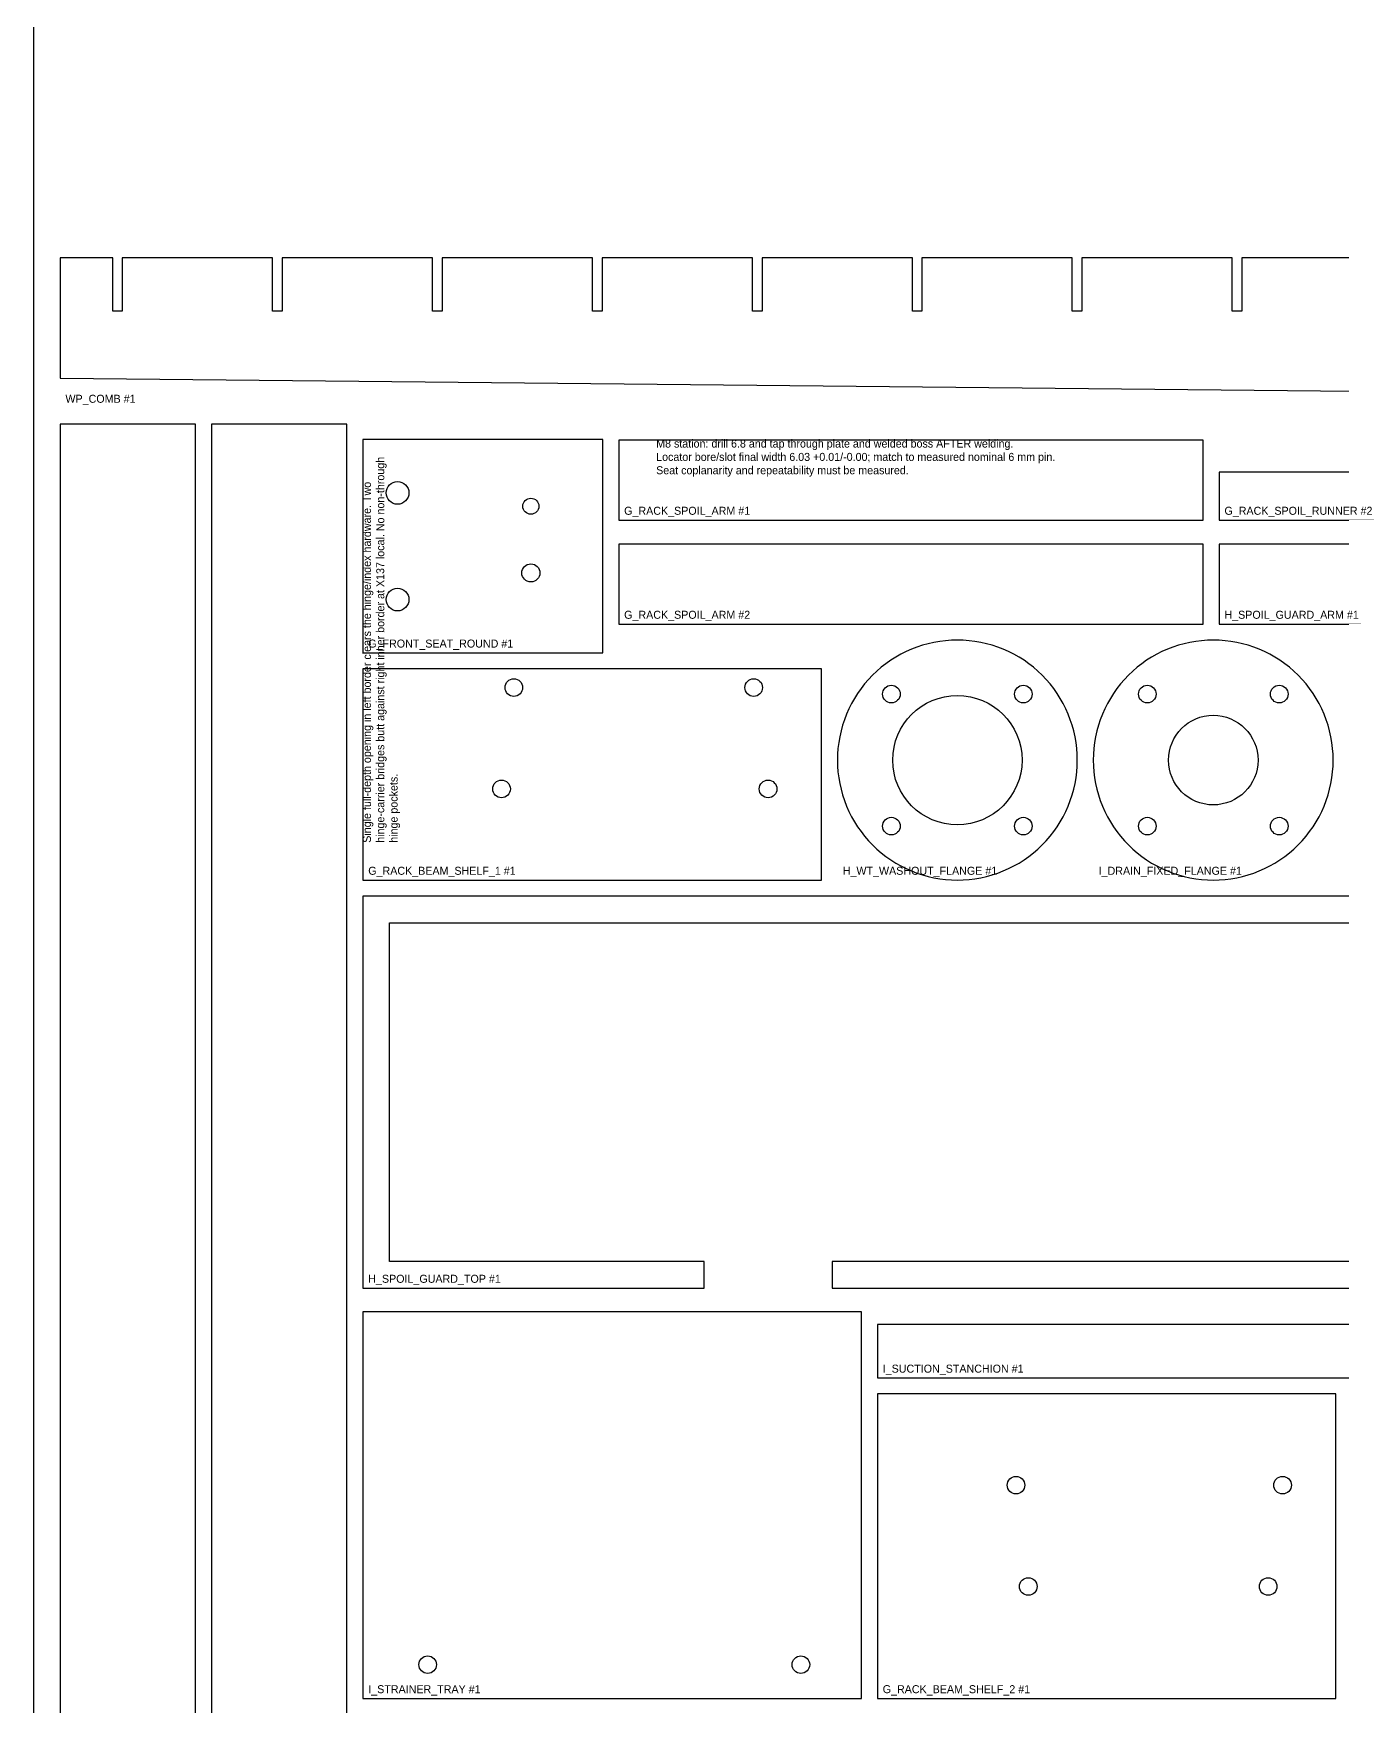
# Model space of a CAD drawing. Header units: millimetres. Extents: x 0 to 1244, y 0 to 2438.
# Drawn here: x 0 to 491, y 979 to 1606 of the extents above; entities that cross this region are included whole.
import ezdxf

# ---------------------------------------------------------------- set-up
doc = ezdxf.new("R2010")
doc.units = ezdxf.units.MM
for name, color, linetype in [('CUT_HOLES', 7, 'Continuous'), ('CUT_OUTER', 7, 'Continuous'), ('MACHINING_NOTES', 7, 'Continuous'), ('PART_MARK_NO_CUT', 7, 'Continuous'), ('STOCK_NO_CUT', 7, 'Continuous')]:
    doc.layers.add(name, color=color, linetype=linetype)

msp = doc.modelspace()

# ---------------------------------------------------------------- linework, layer by layer
at = {"layer": 'CUT_HOLES'}
for centre, radius in [((136.6, 1434.2), 4.25), ((186.6, 1429.2), 3.02), ((186.6, 1404.2), 3.4), ((136.6, 1394.2), 4.25), ((180.2, 1361.2), 3.3), ((270.2, 1361.2), 3.3), ((321.85, 1358.75), 3.3), ((371.35, 1358.75), 3.3), ((417.85, 1358.75), 3.3), ((467.35, 1358.75), 3.3), ((346.6, 1334), 24.25), ((442.6, 1334), 16.8), ((175.6, 1323.2), 3.3), ((275.6, 1323.2), 3.3), ((321.85, 1309.25), 3.3), ((371.35, 1309.25), 3.3), ((417.85, 1309.25), 3.3), ((467.35, 1309.25), 3.3), ((368.6, 1062.1), 3.3), ((468.6, 1062.1), 3.3), ((373.2, 1024.1), 3.3), ((463.2, 1024.1), 3.3), ((147.9, 994.8), 3.3), ((287.9, 994.8), 3.3)]:
    msp.add_circle(centre, radius, dxfattribs=at)
at = {"layer": 'CUT_OUTER'}
msp.add_lwpolyline([(509.72, 1522.4), (453.32, 1522.4), (453.32, 1502.4), (449.72, 1502.4), (449.72, 1522.4), (393.32, 1522.4), (393.32, 1502.4), (389.72, 1502.4), (389.72, 1522.4), (333.32, 1522.4), (333.32, 1502.4), (329.72, 1502.4), (329.72, 1522.4), (273.32, 1522.4), (273.32, 1502.4), (269.72, 1502.4), (269.72, 1522.4), (213.32, 1522.4), (213.32, 1502.4), (209.72, 1502.4), (209.72, 1522.4), (153.32, 1522.4), (153.32, 1502.4), (149.72, 1502.4), (149.72, 1522.4), (93.32, 1522.4), (93.32, 1502.4), (89.72, 1502.4), (89.72, 1522.4), (33.32, 1522.4), (33.32, 1502.4), (29.72, 1502.4), (29.72, 1522.4), (10, 1522.4), (10, 1477.2), (1130, 1466)], dxfattribs=at)
for points in [[(10, 10), (60.8, 10), (60.8, 1460), (10, 1460)], [(66.8, 10), (117.6, 10), (117.6, 1460), (66.8, 1460)], [(123.6, 1374.2), (213.6, 1374.2), (213.6, 1454.2), (123.6, 1454.2)], [(219.6, 1424), (438.8, 1424), (438.8, 1454), (219.6, 1454)], [(809.8, 1424), (809.8, 1442), (444.8, 1442), (444.8, 1424)], [(219.6, 1385), (438.8, 1385), (438.8, 1415), (219.6, 1415)], [(444.8, 1385), (524, 1385), (524, 1415), (444.8, 1415)], [(391.6, 1334), (391.55, 1336.21), (391.38, 1338.41), (391.11, 1340.6), (390.74, 1342.78), (390.25, 1344.93), (389.66, 1347.06), (388.97, 1349.16), (388.17, 1351.22), (387.28, 1353.24), (386.29, 1355.21), (385.2, 1357.13), (384.02, 1359), (382.74, 1360.81), (381.39, 1362.55), (379.94, 1364.22), (378.42, 1365.82), (376.82, 1367.34), (375.15, 1368.79), (373.41, 1370.14), (371.6, 1371.42), (369.73, 1372.6), (367.81, 1373.69), (365.84, 1374.68), (363.82, 1375.57), (361.76, 1376.37), (359.66, 1377.06), (357.53, 1377.65), (355.38, 1378.14), (353.2, 1378.51), (351.01, 1378.78), (348.81, 1378.95), (346.6, 1379), (344.39, 1378.95), (342.19, 1378.78), (340, 1378.51), (337.82, 1378.14), (335.67, 1377.65), (333.54, 1377.06), (331.44, 1376.37), (329.38, 1375.57), (327.36, 1374.68), (325.39, 1373.69), (323.47, 1372.6), (321.6, 1371.42), (319.79, 1370.14), (318.05, 1368.79), (316.38, 1367.34), (314.78, 1365.82), (313.26, 1364.22), (311.81, 1362.55), (310.46, 1360.81), (309.18, 1359), (308, 1357.13), (306.91, 1355.21), (305.92, 1353.24), (305.03, 1351.22), (304.23, 1349.16), (303.54, 1347.06), (302.95, 1344.93), (302.46, 1342.78), (302.09, 1340.6), (301.82, 1338.41), (301.65, 1336.21), (301.6, 1334), (301.65, 1331.79), (301.82, 1329.59), (302.09, 1327.4), (302.46, 1325.22), (302.95, 1323.07), (303.54, 1320.94), (304.23, 1318.84), (305.03, 1316.78), (305.92, 1314.76), (306.91, 1312.79), (308, 1310.87), (309.18, 1309), (310.46, 1307.19), (311.81, 1305.45), (313.26, 1303.78), (314.78, 1302.18), (316.38, 1300.66), (318.05, 1299.21), (319.79, 1297.86), (321.6, 1296.58), (323.47, 1295.4), (325.39, 1294.31), (327.36, 1293.32), (329.38, 1292.43), (331.44, 1291.63), (333.54, 1290.94), (335.67, 1290.35), (337.82, 1289.86), (340, 1289.49), (342.19, 1289.22), (344.39, 1289.05), (346.6, 1289), (348.81, 1289.05), (351.01, 1289.22), (353.2, 1289.49), (355.38, 1289.86), (357.53, 1290.35), (359.66, 1290.94), (361.76, 1291.63), (363.82, 1292.43), (365.84, 1293.32), (367.81, 1294.31), (369.73, 1295.4), (371.6, 1296.58), (373.41, 1297.86), (375.15, 1299.21), (376.82, 1300.66), (378.42, 1302.18), (379.94, 1303.78), (381.39, 1305.45), (382.74, 1307.19), (384.02, 1309), (385.2, 1310.87), (386.29, 1312.79), (387.28, 1314.76), (388.17, 1316.78), (388.97, 1318.84), (389.66, 1320.94), (390.25, 1323.07), (390.74, 1325.22), (391.11, 1327.4), (391.38, 1329.59), (391.55, 1331.79)], [(487.6, 1334), (487.55, 1336.21), (487.38, 1338.41), (487.11, 1340.6), (486.74, 1342.78), (486.25, 1344.93), (485.66, 1347.06), (484.97, 1349.16), (484.17, 1351.22), (483.28, 1353.24), (482.29, 1355.21), (481.2, 1357.13), (480.02, 1359), (478.74, 1360.81), (477.39, 1362.55), (475.94, 1364.22), (474.42, 1365.82), (472.82, 1367.34), (471.15, 1368.79), (469.41, 1370.14), (467.6, 1371.42), (465.73, 1372.6), (463.81, 1373.69), (461.84, 1374.68), (459.82, 1375.57), (457.76, 1376.37), (455.66, 1377.06), (453.53, 1377.65), (451.38, 1378.14), (449.2, 1378.51), (447.01, 1378.78), (444.81, 1378.95), (442.6, 1379), (440.39, 1378.95), (438.19, 1378.78), (436, 1378.51), (433.82, 1378.14), (431.67, 1377.65), (429.54, 1377.06), (427.44, 1376.37), (425.38, 1375.57), (423.36, 1374.68), (421.39, 1373.69), (419.47, 1372.6), (417.6, 1371.42), (415.79, 1370.14), (414.05, 1368.79), (412.38, 1367.34), (410.78, 1365.82), (409.26, 1364.22), (407.81, 1362.55), (406.46, 1360.81), (405.18, 1359), (404, 1357.13), (402.91, 1355.21), (401.92, 1353.24), (401.03, 1351.22), (400.23, 1349.16), (399.54, 1347.06), (398.95, 1344.93), (398.46, 1342.78), (398.09, 1340.6), (397.82, 1338.41), (397.65, 1336.21), (397.6, 1334), (397.65, 1331.79), (397.82, 1329.59), (398.09, 1327.4), (398.46, 1325.22), (398.95, 1323.07), (399.54, 1320.94), (400.23, 1318.84), (401.03, 1316.78), (401.92, 1314.76), (402.91, 1312.79), (404, 1310.87), (405.18, 1309), (406.46, 1307.19), (407.81, 1305.45), (409.26, 1303.78), (410.78, 1302.18), (412.38, 1300.66), (414.05, 1299.21), (415.79, 1297.86), (417.6, 1296.58), (419.47, 1295.4), (421.39, 1294.31), (423.36, 1293.32), (425.38, 1292.43), (427.44, 1291.63), (429.54, 1290.94), (431.67, 1290.35), (433.82, 1289.86), (436, 1289.49), (438.19, 1289.22), (440.39, 1289.05), (442.6, 1289), (444.81, 1289.05), (447.01, 1289.22), (449.2, 1289.49), (451.38, 1289.86), (453.53, 1290.35), (455.66, 1290.94), (457.76, 1291.63), (459.82, 1292.43), (461.84, 1293.32), (463.81, 1294.31), (465.73, 1295.4), (467.6, 1296.58), (469.41, 1297.86), (471.15, 1299.21), (472.82, 1300.66), (474.42, 1302.18), (475.94, 1303.78), (477.39, 1305.45), (478.74, 1307.19), (480.02, 1309), (481.2, 1310.87), (482.29, 1312.79), (483.28, 1314.76), (484.17, 1316.78), (484.97, 1318.84), (485.66, 1320.94), (486.25, 1323.07), (486.74, 1325.22), (487.11, 1327.4), (487.38, 1329.59), (487.55, 1331.79)], [(295.6, 1289), (295.6, 1368.2), (123.6, 1368.2), (123.6, 1289)], [(534.6, 1136), (534.6, 1283), (123.6, 1283), (123.6, 1136), (251.6, 1136), (251.6, 1146), (133.6, 1146), (133.6, 1273), (524.6, 1273), (524.6, 1146), (299.6, 1146), (299.6, 1136)], [(310.6, 982.1), (310.6, 1127.1), (123.6, 1127.1), (123.6, 982.1)], [(806.6, 1102.3), (806.6, 1122.3), (316.6, 1122.3), (316.6, 1102.3)], [(488.6, 982.1), (488.6, 1096.3), (316.6, 1096.3), (316.6, 982.1)]]:
    msp.add_lwpolyline(points, close=True, dxfattribs=at)
at = {"layer": 'STOCK_NO_CUT'}
msp.add_lwpolyline([(0, 0), (1219.2, 0), (1219.2, 2438.4), (0, 2438.4)], close=True, dxfattribs=at)

# ---------------------------------------------------------------- texts
at = {"layer": 'MACHINING_NOTES', "insert": (233.6, 1454.2), "char_height": 3, "width": 150, "attachment_point": 1}
msp.add_mtext('M8 station: drill 6.8 and tap through plate and welded boss AFTER welding.\\PLocator bore/slot final width 6.03 +0.01/-0.00; match to measured nominal 6 mm pin. Seat coplanarity and repeatability must be measured.', dxfattribs=at)
at = {"layer": 'MACHINING_NOTES', "insert": (123.6, 1303), "char_height": 3, "width": 150, "attachment_point": 1, "rotation": 90}
msp.add_mtext('Single full-depth opening in left border clears the hinge/index hardware. Two hinge-carrier bridges butt against right inner border at X137 local. No non-through hinge pockets.', dxfattribs=at)
at = {"layer": 'PART_MARK_NO_CUT'}
for s, p in [('WP_COMB #1', (12, 1468)), ('G_RACK_SPOIL_ARM #1', (221.6, 1426)), ('G_RACK_SPOIL_RUNNER #2', (446.8, 1426)), ('G_RACK_SPOIL_ARM #2', (221.6, 1387)), ('H_SPOIL_GUARD_ARM #1', (446.8, 1387)), ('G_FRONT_SEAT_ROUND #1', (125.6, 1376.2)), ('G_RACK_BEAM_SHELF_1 #1', (125.6, 1291)), ('H_WT_WASHOUT_FLANGE #1', (303.6, 1291)), ('I_DRAIN_FIXED_FLANGE #1', (399.6, 1291)), ('H_SPOIL_GUARD_TOP #1', (125.6, 1138)), ('I_SUCTION_STANCHION #1', (318.6, 1104.3)), ('I_STRAINER_TRAY #1', (125.6, 984.1)), ('G_RACK_BEAM_SHELF_2 #1', (318.6, 984.1))]:
    msp.add_text(s, height=3, dxfattribs=at).set_placement(p)

doc.saveas('drawing.dxf')
